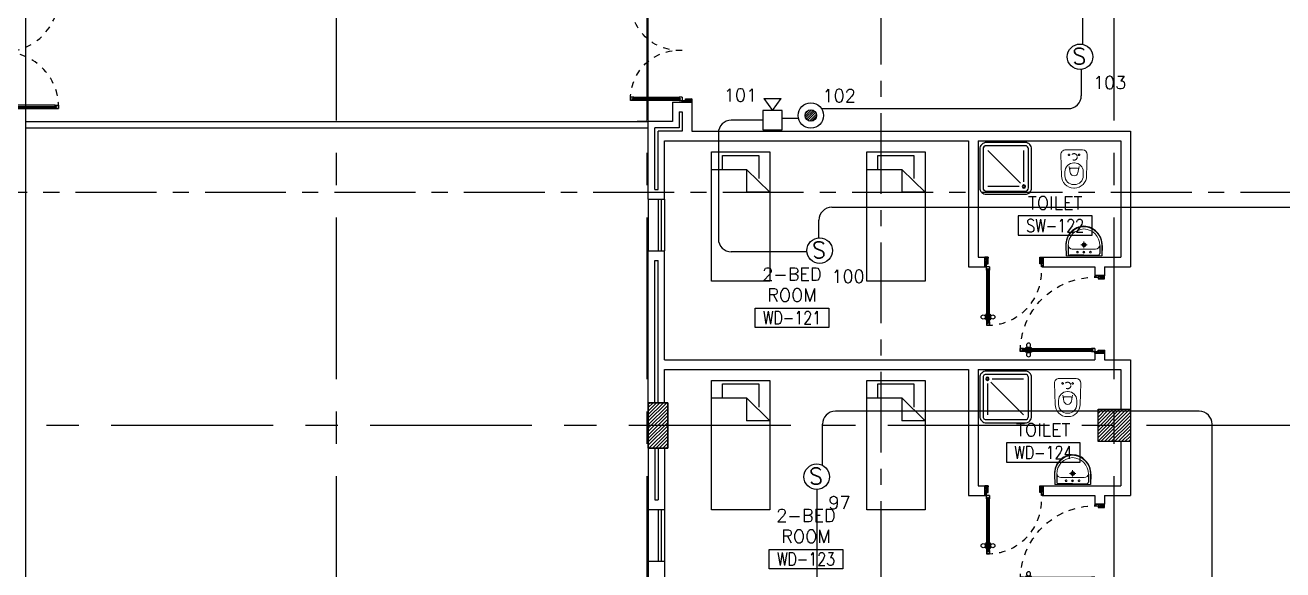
# Model space of a CAD drawing. Extents: x 0 to 93, y -1.5 to 78.
# Drawn here: x 40.44 to 59.88, y 47.59 to 56.01 of the extents above; entities that cross this region are included whole.
import ezdxf
from ezdxf.enums import TextEntityAlignment as Align

# ---------------------------------------------------------------- set-up
doc = ezdxf.new("R2010")
doc.units = 0
doc.header["$MEASUREMENT"] = 0
for name, pattern in [('CENTER', [2, 1.25, -0.25, 0.25, -0.25]), ('CENTERX2', [4, 2.5, -0.5, 0.5, -0.5]), ('DASHED', [0.75, 0.5, -0.25]), ('HIDDEN', [0.375, 0.25, -0.125]), ('HIDDEN2', [0.1875, 0.125, -0.0625])]:
    doc.linetypes.add(name, pattern=pattern)
doc.layers.get('0').update_dxf_attribs({"color": 11, "linetype": 'CONTINUOUS'})
for name, color, linetype in [('AXES', 11, 'CENTERX2'), ('AXES1', 11, 'CENTER'), ('COL', 11, 'CONTINUOUS'), ('DOOR', 11, 'CONTINUOUS'), ('E-FIRE', 4, 'CONTINUOUS'), ('E-WIRE', 4, 'CONTINUOUS'), ('EJ', 11, 'CONTINUOUS'), ('FIX', 11, 'CONTINUOUS'), ('FUR', 11, 'CONTINUOUS'), ('HAT', 11, 'CONTINUOUS'), ('INSUL', 11, 'CONTINUOUS'), ('RM-BOX', 11, 'CONTINUOUS'), ('RM-NAME', 11, 'CONTINUOUS'), ('RM-NO', 11, 'CONTINUOUS'), ('ROOF', 11, 'CONTINUOUS'), ('STR', 11, 'CONTINUOUS'), ('WALL', 11, 'CONTINUOUS'), ('WIN', 11, 'CONTINUOUS')]:
    doc.layers.add(name, color=color, linetype=linetype)
doc.styles.add('ROMANS', font='ROMANS.shx', dxfattribs={"width": 0.6})

# ---------------------------------------------------------------- blocks, each defined once
blk = doc.blocks.new('S')
at = {"layer": 'E-FIRE'}
blk.add_circle((0, 0), 197, dxfattribs=at)
at = {"layer": 'E-FIRE', "color": 3, "style": 'ROMANS'}
blk.add_text('S', height=250, dxfattribs=at).set_placement((-119, -115))
blk = doc.blocks.new('ES')
at = {"layer": 'E-FIRE'}
blk.add_line((-135, 485), (134, 485), dxfattribs=at)
for points in [[(-135, 485), (0, 300)], [(0, 300), (0, 300), (134, 485)]]:
    blk.add_lwpolyline(points, dxfattribs=at)
blk.add_lwpolyline([(-150, 0), (150, 0), (150, 300), (-150, 300)], close=True, dxfattribs=at)
blk = doc.blocks.new('MCP')
at = {"color": 1}
for p, q in [((-88, -9), (9, 88)), ((-82, 33), (-33, 82)), ((-80, -36), (36, 80)), ((-66, -58), (58, 66)), ((-47, -74), (74, 47)), ((-23, -85), (85, 23)), ((10, -88), (88, -10))]:
    blk.add_line(p, q, dxfattribs=at)
at = {"layer": 'E-FIRE'}
blk.add_circle((0, 0), 197, dxfattribs=at)
at = {"layer": 'E-FIRE', "color": 4}
blk.add_circle((0, 0), 88.1, dxfattribs=at)
blk = doc.blocks.new('A$C272A55A0')
at = {"layer": 'DOOR', "color": 0, "linetype": 'ByBlock'}
for p, q in [((0, 900), (0, 1050)), ((50, 1050), (0, 1050)), ((50, 950), (50, 1050)), ((1750, 950), (1750, 1050)), ((1750, 1050), (1800, 1050)), ((1800, 1050), (1800, 900)), ((0, 900), (25, 900)), ((25, 950), (50, 950)), ((25, 900), (25, 950)), ((75, 900), (25, 900)), ((25, 850), (25, 900)), ((42, 850), (25, 850)), ((58, 870), (42, 870)), ((42, 870), (42, 850)), ((58, 850), (58, 870)), ((75, 850), (58, 850)), ((75, 900), (75, 850)), ((1725, 900), (1775, 900)), ((1725, 900), (1725, 850)), ((1725, 850), (1742, 850)), ((1742, 870), (1758, 870)), ((1742, 850), (1742, 870)), ((1775, 950), (1750, 950)), ((1758, 870), (1758, 850)), ((1758, 850), (1775, 850)), ((1775, 900), (1775, 950)), ((1800, 900), (1775, 900)), ((1775, 850), (1775, 900)), ((25, 50), (42, 50)), ((25, 50), (25, 0)), ((25, 0), (75, 0)), ((75, 0), (25, 0)), ((42, 50), (42, 30)), ((42, 30), (58, 30)), ((58, 50), (75, 50)), ((58, 50), (58, 30)), ((75, 50), (75, 0)), ((1718, 160), (1709, 160)), ((1709, 95), (1709, 160)), ((1718, 95), (1709, 95)), ((1725, 173), (1718, 173)), ((1718, 173), (1718, 83)), ((1718, 95), (1718, 160)), ((1725, 83), (1718, 83)), ((1742, 50), (1725, 50)), ((1725, 50), (1725, 0)), ((1775, 0), (1725, 0)), ((1725, 0), (1775, 0)), ((1742, 50), (1742, 30)), ((1758, 30), (1742, 30)), ((1775, 50), (1758, 50)), ((1758, 50), (1758, 30)), ((1775, 173), (1782, 173)), ((1775, 83), (1782, 83)), ((1775, 50), (1775, 0)), ((1782, 173), (1782, 83)), ((1782, 160), (1791, 160)), ((1782, 95), (1782, 160)), ((1782, 95), (1791, 95)), ((1791, 95), (1791, 160))]:
    blk.add_line(p, q, dxfattribs=at)
at = {"layer": 'DOOR', "color": 9, "linetype": 'ByBlock'}
for p, q in [((50, 1050), (0, 1010)), ((50, 1050), (0, 937)), ((50, 1050), (37, 950)), ((1750, 1050), (1800, 1010)), ((1750, 1050), (1800, 937)), ((1750, 1050), (1763, 950))]:
    blk.add_line(p, q, dxfattribs=at)
at = {"layer": 'DOOR', "linetype": 'ByBlock'}
for p, q in [((25, 850), (25, 50)), ((42, 850), (42, 50)), ((58, 850), (58, 50)), ((75, 50), (75, 850)), ((1725, 50), (1725, 850)), ((1742, 850), (1742, 50)), ((1758, 850), (1758, 50)), ((1775, 850), (1775, 50))]:
    blk.add_line(p, q, dxfattribs=at)
at = {"layer": 'DOOR', "color": 0, "linetype": 'ByBlock'}
for centre in [(1676, 128), (1824, 128)]:
    blk.add_circle(centre, 32.4, dxfattribs=at)
at = {"layer": 'DOOR', "color": 9, "linetype": 'ByBlock'}
for centre, radius, start, end in [((50, 1050), 54.4, 203.2074, 270), ((50, 1050), 74.4, 227.7764, 270), ((50, 1050), 34.4, 180, 270), ((50, 1050), 14.4, 180, 270), ((1750, 1050), 14.4, 270, 0), ((1750, 1050), 34.4, 270, 0), ((1750, 1050), 54.4, 270, 336.7926), ((1750, 1050), 74.4, 270, 312.2236), ((50, 1050), 94.4, 238.0182, 270), ((50, 1050), 114, 244.0838, 257.3774), ((50, 1050), 134, 248.1598, 259.28), ((50, 1050), 154, 251.1053, 256.2858), ((1750, 1050), 94.4, 270, 301.9818), ((1750, 1050), 114, 282.6226, 295.9162), ((1750, 1050), 134, 280.72, 291.8402), ((1750, 1050), 154, 283.7142, 288.8947)]:
    blk.add_arc(centre, radius, start, end, dxfattribs=at)
at = {"layer": 'DOOR', "linetype": 'HIDDEN', "ltscale": 0.5}
for centre, start, end in [((50, 851), 268.3174, 3.2965), ((1750, 851), 176.7035, 271.6826)]:
    blk.add_arc(centre, 851, start, end, dxfattribs=at)
at = {"layer": 'WALL', "linetype": 'ByBlock'}
blk.add_line((1800, 900), (1800, 1050), dxfattribs=at)
blk = doc.blocks.new('AH20A')
at = {"layer": 'FUR'}
for p, q in [((0, 0.5), (0, -0.5)), ((1, 0.5), (0, 0.5)), ((0.1358, 0.5), (0.1358, -0.0987)), ((1, -0.5), (1, 0.5)), ((0.1358, 0.3112), (0.0277, 0.3112)), ((0.0277, 0.3112), (0.0277, -0.3087)), ((0.1358, -0.0987), (0.3125, -0.5)), ((0.1358, -0.0987), (0.3125, -0.0987)), ((0.3125, -0.5), (0.3125, -0.0987)), ((0.0277, -0.3087), (0.2076, -0.3087)), ((0, -0.5), (1, -0.5))]:
    blk.add_line(p, q, dxfattribs=at)
blk = doc.blocks.new('RM1')
at = {"layer": 'RM-BOX'}
blk.add_lwpolyline([(570, -200), (-570, -200), (-570, -500), (570, -500)], close=True, dxfattribs=at)
at = {"layer": 'RM-NAME', "style": 'ROMANS'}
for tag, p in [('ROOMNAME1', (0, 324)), ('ROOMNAME2', (0, 0))]:
    blk.add_attdef(tag, text='', height=200, dxfattribs=at).set_placement(p, align=Align.MIDDLE)
at = {"layer": 'RM-NO', "style": 'ROMANS', "width": 0.8}
blk.add_attdef('ROOMNO', text='', height=200, dxfattribs=at).set_placement((0, -350), align=Align.MIDDLE)
blk = doc.blocks.new('DOOR100')
at = {"layer": 'DOOR', "color": 0, "linetype": 'ByBlock'}
for p, q in [((-92, 1206), (-92, 1141)), ((-83, 1206), (-92, 1206)), ((-83, 1129), (-83, 1219)), ((-76, 1219), (-83, 1219)), ((-83, 1206), (-83, 1141)), ((-76, 1251), (-76, 1301)), ((-76, 1301), (-26, 1301)), ((-26, 1301), (-76, 1301)), ((-59, 1251), (-76, 1251)), ((-59, 1251), (-59, 1271)), ((-43, 1271), (-59, 1271)), ((-43, 1251), (-43, 1271)), ((-26, 1251), (-43, 1251)), ((-26, 1251), (-26, 1301)), ((-26, 1219), (-19, 1219)), ((-19, 1129), (-19, 1219)), ((-19, 1206), (-19, 1141)), ((-19, 1206), (-10, 1206)), ((-10, 1206), (-10, 1141)), ((-83, 1141), (-92, 1141)), ((-76, 1129), (-83, 1129)), ((-26, 1129), (-19, 1129)), ((-19, 1141), (-10, 1141)), ((-76, 200), (-59, 200)), ((-76, 150), (-76, 200)), ((-59, 200), (-59, 180)), ((-43, 200), (-26, 200)), ((-43, 180), (-43, 200)), ((-26, 200), (-26, 150)), ((-1201, 0), (-1201, 150)), ((-1201, 150), (-1176, 150)), ((-1201, 150), (-1201, 0)), ((-1151, 0), (-1201, 0)), ((-1176, 150), (-1176, 100)), ((-1176, 100), (-1151, 100)), ((-1151, 100), (-1151, 0)), ((-76, 150), (-26, 150)), ((-59, 180), (-43, 180)), ((-51, 100), (-51, 0)), ((-26, 100), (-51, 100)), ((-51, 0), (-1, 0)), ((-1, 150), (-26, 150)), ((-26, 150), (-26, 100)), ((-1, 150), (-1, 0))]:
    blk.add_line(p, q, dxfattribs=at)
at = {"layer": 'DOOR', "linetype": 'ByBlock'}
for p, q in [((-76, 1251), (-76, 200)), ((-59, 200), (-59, 1251)), ((-43, 200), (-43, 1251)), ((-26, 200), (-26, 1251))]:
    blk.add_line(p, q, dxfattribs=at)
at = {"layer": 'DOOR', "color": 9, "linetype": 'ByBlock'}
for p, q in [((-1151, 0), (-1201, 114)), ((-1151, 0), (-1201, 40)), ((-1151, 0), (-1164, 100)), ((-51, 0), (-1, 114)), ((-51, 0), (-38, 100)), ((-51, 0), (-1, 40))]:
    blk.add_line(p, q, dxfattribs=at)
at = {"layer": 'DOOR', "color": 0, "linetype": 'ByBlock'}
for centre in [(-125, 1174), (22, 1174)]:
    blk.add_circle(centre, 32.4, dxfattribs=at)
at = {"layer": 'DOOR', "linetype": 'HIDDEN', "ltscale": 0.5}
blk.add_arc((-27, 152), 1149, 89.961, 180.0931, dxfattribs=at)
at = {"layer": 'DOOR', "color": 9, "linetype": 'ByBlock'}
for centre, radius, start, end in [((-1151, 0), 154, 103.7142, 108.8947), ((-1151, 0), 134, 100.72, 111.8402), ((-1151, 0), 94.4, 90, 121.9818), ((-1151, 0), 74.4, 90, 132.2236), ((-1151, 0), 54.4, 90, 156.7926), ((-1151, 0), 34.4, 90, 180), ((-1151, 0), 14.4, 90, 180), ((-51, 0), 94.4, 58.0182, 90), ((-51, 0), 74.4, 47.7764, 90), ((-51, 0), 54.4, 23.2074, 90), ((-51, 0), 34.4, 0, 90), ((-51, 0), 14.4, 0, 90), ((-51, 0), 134, 68.1598, 79.28), ((-51, 0), 114, 64.0838, 77.3774), ((-51, 0), 154, 71.1053, 76.2858)]:
    blk.add_arc(centre, radius, start, end, dxfattribs=at)
blk = doc.blocks.new('COL50')
at = {"layer": 'COL'}
blk.add_lwpolyline([(-250, 250), (-250, -250), (250, -250), (250, 250)], close=True, dxfattribs=at)
blk = doc.blocks.new('*X107')
at = {"color": 0}
for p, q in [((227929, 162698), (228420, 163190)), ((227929, 162751), (228367, 163190)), ((227929, 162804), (228314, 163190)), ((227929, 162857), (228261, 163190)), ((227929, 162910), (228208, 163190)), ((227929, 162963), (228155, 163190)), ((227929, 163016), (228102, 163190)), ((227929, 163069), (228049, 163190)), ((227929, 163122), (227996, 163190)), ((227929, 163175), (227943, 163190)), ((227973, 162690), (228429, 163145)), ((228026, 162690), (228429, 163092)), ((228079, 162690), (228429, 163039)), ((228132, 162690), (228429, 162986)), ((228185, 162690), (228429, 162933)), ((228239, 162690), (228429, 162880)), ((228292, 162690), (228429, 162827)), ((228345, 162690), (228429, 162774)), ((228398, 162690), (228429, 162721))]:
    blk.add_line(p, q, dxfattribs=at)
blk = doc.blocks.new('DOOR90')
at = {"layer": 'DOOR', "linetype": 'ByBlock'}
for p, q in [((0, 0), (-150, 0)), ((-200, -25), (-1000, -25)), ((-200, -42), (-1000, -42)), ((-200, -58), (-1000, -58)), ((-1000, -75), (-200, -75))]:
    blk.add_line(p, q, dxfattribs=at)
at = {"layer": 'DOOR', "color": 0, "linetype": 'ByBlock'}
for p, q in [((-150, 0), (-150, -25)), ((-150, 0), (0, 0)), ((0, -50), (0, 0)), ((-1050, -25), (-1050, -75)), ((-1050, -75), (-1050, -25)), ((-1000, -25), (-1050, -25)), ((-1000, -75), (-1050, -75)), ((-1020, -42), (-1020, -58)), ((-1000, -42), (-1020, -42)), ((-1000, -58), (-1020, -58)), ((-1000, -25), (-1000, -42)), ((-1000, -58), (-1000, -75)), ((-968, -25), (-968, -18)), ((-878, -18), (-968, -18)), ((-968, -75), (-968, -82)), ((-878, -82), (-968, -82)), ((-955, -18), (-955, -9)), ((-955, -9), (-890, -9)), ((-955, -18), (-890, -18)), ((-955, -82), (-955, -91)), ((-955, -82), (-890, -82)), ((-955, -91), (-890, -91)), ((-890, -18), (-890, -9)), ((-890, -82), (-890, -91)), ((-878, -25), (-878, -18)), ((-878, -75), (-878, -82)), ((-200, -42), (-200, -25)), ((-200, -25), (-150, -25)), ((-180, -42), (-200, -42)), ((-200, -75), (-200, -58)), ((-200, -58), (-180, -58)), ((-150, -75), (-200, -75)), ((-180, -58), (-180, -42)), ((-150, -75), (-150, -25)), ((-150, -25), (-100, -25)), ((-100, -25), (-100, -50)), ((-100, -50), (0, -50)), ((-150, -900), (-150, -875)), ((-150, -875), (-100, -875)), ((0, -900), (-150, -900)), ((-150, -900), (0, -900)), ((-100, -850), (0, -850)), ((-100, -875), (-100, -850)), ((0, -850), (0, -900))]:
    blk.add_line(p, q, dxfattribs=at)
at = {"layer": 'DOOR', "color": 9, "linetype": 'ByBlock'}
for p, q in [((0, -50), (-114, 0)), ((0, -50), (-40, 0)), ((0, -50), (-100, -37)), ((0, -850), (-114, -900)), ((0, -850), (-100, -863)), ((0, -850), (-40, -900))]:
    blk.add_line(p, q, dxfattribs=at)
at = {"layer": 'DOOR', "color": 0, "linetype": 'ByBlock'}
for centre in [(-923, 24), (-923, -124)]:
    blk.add_circle(centre, 32.4, dxfattribs=at)
at = {"layer": 'DOOR', "color": 9, "linetype": 'ByBlock'}
for centre, radius, start, end in [((0, -50), 74.4, 137.7764, 180), ((0, -50), 54.4, 113.2074, 180), ((0, -50), 154, 161.1053, 166.2858), ((0, -50), 134, 158.1598, 169.28), ((0, -50), 114, 154.0838, 167.3774), ((0, -50), 94.4, 148.0182, 180), ((0, -50), 34.4, 90, 180), ((0, -50), 14.4, 90, 180), ((0, -850), 154, 193.7142, 198.8947), ((0, -850), 134, 190.72, 201.8402), ((0, -850), 94.4, 180, 211.9818), ((0, -850), 74.4, 180, 222.2236), ((0, -850), 54.4, 180, 246.7926), ((0, -850), 34.4, 180, 270), ((0, -850), 14.4, 180, 270)]:
    blk.add_arc(centre, radius, start, end, dxfattribs=at)
at = {"layer": 'DOOR', "linetype": 'HIDDEN', "ltscale": 0.5}
blk.add_arc((-222, -50), 828, 178.2701, 275.003, dxfattribs=at)
blk = doc.blocks.new('A$C1DFA4FE8')
at = {"layer": 'DOOR', "color": 0, "linetype": 'ByBlock'}
for p, q in [((0, 1631), (0, 1581)), ((0, 1581), (0, 1631)), ((50, 1631), (0, 1631)), ((50, 1581), (0, 1581)), ((30, 1614), (30, 1598)), ((50, 1614), (30, 1614)), ((50, 1598), (30, 1598)), ((50, 1631), (50, 1614)), ((50, 1598), (50, 1581)), ((750, 1614), (750, 1631)), ((750, 1631), (800, 1631)), ((770, 1614), (750, 1614)), ((750, 1581), (750, 1598)), ((750, 1598), (770, 1598)), ((800, 1581), (750, 1581)), ((770, 1598), (770, 1614)), ((950, 1656), (800, 1656)), ((800, 1656), (800, 1631)), ((800, 1581), (800, 1631)), ((800, 1631), (850, 1631)), ((850, 1631), (850, 1606)), ((850, 1606), (950, 1606)), ((950, 1606), (950, 1656)), ((0, 81), (0, 131)), ((0, 131), (0, 81)), ((50, 131), (0, 131)), ((50, 81), (0, 81)), ((30, 98), (30, 114)), ((50, 114), (30, 114)), ((50, 98), (30, 98)), ((50, 114), (50, 131)), ((50, 81), (50, 98)), ((83, 131), (83, 138)), ((173, 138), (83, 138)), ((83, 81), (83, 74)), ((173, 74), (83, 74)), ((95, 138), (95, 147)), ((95, 147), (160, 147)), ((95, 138), (160, 138)), ((95, 74), (95, 65)), ((95, 74), (160, 74)), ((95, 65), (160, 65)), ((160, 138), (160, 147)), ((160, 74), (160, 65)), ((173, 131), (173, 138)), ((173, 81), (173, 74)), ((750, 131), (750, 114)), ((800, 131), (750, 131)), ((750, 114), (770, 114)), ((750, 98), (750, 81)), ((770, 98), (750, 98)), ((750, 81), (800, 81)), ((770, 114), (770, 98)), ((800, 131), (800, 81)), ((800, 56), (800, 81)), ((800, 81), (850, 81)), ((950, 56), (800, 56)), ((850, 106), (950, 106)), ((850, 81), (850, 106)), ((950, 106), (950, 56))]:
    blk.add_line(p, q, dxfattribs=at)
at = {"layer": 'DOOR', "linetype": 'ByBlock'}
for p, q in [((750, 1631), (50, 1631)), ((750, 1614), (50, 1614)), ((750, 1598), (50, 1598)), ((50, 1581), (750, 1581)), ((50, 131), (750, 131)), ((750, 114), (50, 114)), ((750, 98), (50, 98)), ((750, 81), (50, 81))]:
    blk.add_line(p, q, dxfattribs=at)
at = {"layer": 'DOOR', "color": 9, "linetype": 'ByBlock'}
for p, q in [((950, 1606), (837, 1656)), ((950, 1606), (850, 1619)), ((950, 1606), (910, 1656)), ((950, 106), (837, 56)), ((950, 106), (850, 93)), ((950, 106), (910, 56))]:
    blk.add_line(p, q, dxfattribs=at)
at = {"layer": 'DOOR', "color": 0, "linetype": 'ByBlock'}
for centre in [(128, 179), (128, 32)]:
    blk.add_circle(centre, 32.4, dxfattribs=at)
at = {"layer": 'DOOR', "linetype": 'HIDDEN', "ltscale": 0.5}
for centre, start, end in [((752, 1606), 178.0938, 273.7249), ((752, 106), 86.2751, 181.9062)]:
    blk.add_arc(centre, 752, start, end, dxfattribs=at)
at = {"layer": 'DOOR', "color": 9, "linetype": 'ByBlock'}
for centre, radius, start, end in [((950, 1606), 154, 161.1053, 166.2858), ((950, 1606), 134, 158.1598, 169.28), ((950, 1606), 114, 154.0838, 167.3774), ((950, 1606), 94.4, 148.0182, 180), ((950, 1606), 74.4, 137.7764, 180), ((950, 1606), 54.4, 113.2074, 180), ((950, 1606), 34.4, 90, 180), ((950, 1606), 14.4, 90, 180), ((950, 106), 154, 193.7142, 198.8947), ((950, 106), 134, 190.72, 201.8402), ((950, 106), 114, 192.6226, 205.9162), ((950, 106), 94.4, 180, 211.9818), ((950, 106), 74.4, 180, 222.2236), ((950, 106), 54.4, 180, 246.7926), ((950, 106), 34.4, 180, 270), ((950, 106), 14.4, 180, 270)]:
    blk.add_arc(centre, radius, start, end, dxfattribs=at)
blk = doc.blocks.new('C11')
at = {"layer": 'HAT'}
h = blk.add_hatch(dxfattribs=at)
h.set_pattern_fill('ANSI31', color=256, scale=300, style=0)
h.set_pattern_definition([(45, (-248556.182, -75061.005), (-26.5165043, 26.5165043), [])])
h.paths.add_polyline_path([(300, 700), (0, 700), (0, 350), (300, 350)])
h.paths.add_polyline_path([(300, 350), (0, 350), (0, 0), (300, 0)])
at = {"layer": 'COL'}
blk.add_lwpolyline([(300, 700), (300, 0), (0, 0), (0, 700)], close=True, dxfattribs=at)
blk = doc.blocks.new('LAV1')
at = {"layer": 'FIX', "linetype": 'ByBlock', "ltscale": 0.3}
for p, q in [((-280, 210), (-275, 50)), ((-245, 210), (-245, 85)), ((245, 210), (245, 85)), ((280, 210), (275, 50)), ((0, 60), (-220, 60)), ((0, 60), (220, 60))]:
    blk.add_line(p, q, dxfattribs=at)
at = {"layer": 'FIX', "linetype": 'Continuous', "lineweight": 20}
for p, q in [((-275, 210), (-275, 50)), ((275, 210), (275, 50)), ((0, 50), (-275, 50)), ((0, 50), (-252, 50)), ((0, 155), (-181, 155)), ((0, 155), (181, 155)), ((0, 50), (275, 50)), ((0, 50), (252, 50))]:
    blk.add_line(p, q, dxfattribs=at)
at = {"layer": 'FIX', "linetype": 'DASHED', "lineweight": 20, "ltscale": 0.05}
for p, q in [((50, 220), (-50, 220)), ((0, 170), (0, 270)), ((0, 170), (0, 270))]:
    blk.add_line(p, q, dxfattribs=at)
at = {"layer": 'FIX', "lineweight": 20}
for p, q in [((16, 107), (-15, 107)), ((0, 92), (0, 123))]:
    blk.add_line(p, q, dxfattribs=at)
for centre, radius in [((0, 220), 29.5), ((0, 220), 22.5), ((0, 107), 15.5)]:
    blk.add_circle(centre, radius, dxfattribs=at)
at = {"layer": 'FIX', "linetype": 'HIDDEN', "lineweight": 20, "ltscale": 0.05}
for centre in [(-100, 107), (100, 107)]:
    blk.add_circle(centre, 12.4, dxfattribs=at)
at = {"layer": 'FIX', "linetype": 'ByBlock', "ltscale": 0.3}
for centre, radius, start, end in [((7, 220), 287, 91.3776, 182.0064), ((-7, 220), 287, 357.9936, 88.6224), ((-220, 85), 24.9, 179.7021, 269.9486), ((220, 85), 24.9, 270.0514, 0.2979)]:
    blk.add_arc(centre, radius, start, end, dxfattribs=at)
at = {"layer": 'FIX', "linetype": 'Continuous', "lineweight": 20}
for centre, radius, start, end in [((8, 217), 283, 91.6988, 181.351), ((8, 212), 253, 91.7328, 180.4884), ((-8, 217), 283, 358.649, 88.3012), ((-8, 212), 253, 359.5116, 88.2672), ((-179, 222), 66.9, 190.2006, 268.0786), ((179, 222), 66.9, 271.9214, 349.7994)]:
    blk.add_arc(centre, radius, start, end, dxfattribs=at)
blk = doc.blocks.new('WC1')
at = {"layer": 'FIX', "lineweight": 20}
for p, q in [((-210, 204), (-538, 194)), ((-727, 5), (-727, -5)), ((-674, 5), (-674, -5)), ((-534, 24), (-540, 0)), ((-540, 0), (-534, -24)), ((-475, 141), (-538, 141)), ((-395, 76), (-490, 60)), ((-339, 5), (-339, -5)), ((-137, 0), (-137, 131)), ((-137, -131), (-137, 0)), ((-538, -141), (-475, -141)), ((-538, -194), (-210, -204)), ((-490, -60), (-395, -76)), ((-213, -204), (-210, -204))]:
    blk.add_line(p, q, dxfattribs=at)
at = {"layer": 'FIX', "linetype": 'Continuous', "lineweight": 20}
blk.add_line((-420, -47), (-420, 45), dxfattribs=at)
at = {"layer": 'FIX', "linetype": 'HIDDEN2', "lineweight": 20, "ltscale": 0.3}
blk.add_circle((-245, 0), 49.8, dxfattribs=at)
at = {"layer": 'FIX', "linetype": 'HIDDEN', "lineweight": 20, "ltscale": 0.05}
for centre in [(-213, 78), (-213, -77)]:
    blk.add_circle(centre, 11.6, dxfattribs=at)
at = {"layer": 'FIX', "lineweight": 20}
for centre, radius, start, end in [((-210, 131), 73, 360, 90), ((-538, 5), 189, 90, 180), ((-538, 5), 136, 90, 180), ((-473, -7), 68.2, 128.9242, 152.8468), ((-464, -18), 82, 108.496, 128.9242), ((-475, 5), 136, 360, 90), ((-538, -5), 189, 180, 270), ((-538, -5), 136, 180, 270), ((-473, 7), 68.2, 207.1532, 231.0758), ((-464, 18), 82, 231.0758, 251.504), ((-475, -5), 136, 270, 0), ((-210, -131), 73, 270, 0)]:
    blk.add_arc(centre, radius, start, end, dxfattribs=at)
at = {"layer": 'FIX', "linetype": 'Continuous', "lineweight": 20}
for centre, start, end in [((-443, 46), 357.6662, 91.6121), ((-442, -46), 268.3879, 2.3338)]:
    blk.add_arc(centre, 22.3, start, end, dxfattribs=at)
blk = doc.blocks.new('SHR1')
at = {"layer": 'FIX'}
for p, q in [((-196, 196), (-700, 700)), ((-143, 218), (-143, 700)), ((-218, 143), (-700, 143))]:
    blk.add_line(p, q, dxfattribs=at)
for points in [[(-825, 125), (-825, 725, -0.414214), (-725, 825), (-125, 825, -0.414214), (-25, 725), (-25, 125, -0.414214), (-125, 25), (-725, 25, -0.414214)], [(-775, 125), (-775, 725, -0.414214), (-725, 775), (-125, 775, -0.414214), (-75, 725), (-75, 125, -0.414214), (-125, 75), (-725, 75, -0.414214)]]:
    blk.add_lwpolyline(points, format="xyb", close=True, dxfattribs=at)
for radius in [25, 15]:
    blk.add_circle((-143, 143), radius, dxfattribs=at)

msp = doc.modelspace()

# ---------------------------------------------------------------- linework, layer by layer
at = {"layer": 'AXES'}
for p, q in [((45.2517, -1.4643), (45.2517, 77.3484)), ((57.2717, -1.4643), (57.2717, 77.3484)), ((40.4517, -1.4643), (40.4517, 76.9984)), ((50.0517, -1.4643), (50.0517, 76.9984)), ((50.0717, -1.4643), (50.0717, 76.9984)), ((92.2717, 49.82), (24.2317, 49.82))]:
    msp.add_line(p, q, dxfattribs=at)
at = {"layer": 'AXES1'}
for p, q in [((53.6717, 5.4), (53.6717, 64.22)), ((82.4717, 53.42), (24.2317, 53.42))]:
    msp.add_line(p, q, dxfattribs=at)
at = {"layer": 'E-WIRE', "color": 4}
for p, q in [((56.7874, 55.7133), (56.7874, 56.3015)), ((56.7631, 55.325), (56.7631, 54.9191)), ((52.7491, 54.7191), (56.5631, 54.7191)), ((51.8427, 54.54), (51.3545, 54.54)), ((52.3915, 54.5677), (52.1427, 54.5677)), ((51.1545, 54.34), (51.1545, 52.705)), ((52.9087, 53.1943), (61.6673, 53.1943)), ((52.7087, 52.7203), (52.7087, 52.9943)), ((52.5235, 52.505), (51.3545, 52.505)), ((58.5854, 50.0385), (52.9621, 50.0385)), ((52.7621, 49.2034), (52.7621, 49.8385))]:
    msp.add_line(p, q, dxfattribs=at)
at = {"layer": 'E-WIRE', "linetype": 'Continuous'}
msp.add_line((58.7854, 47.3589), (58.7854, 49.8385), dxfattribs=at)
at = {"layer": 'E-WIRE', "color": 4, "linetype": 'ByBlock'}
msp.add_line((52.6743, 48.8299), (52.6743, 45.7668), dxfattribs=at)
at = {"layer": 'E-WIRE', "color": 4}
for centre, start, end in [((56.5631, 54.9191), 270, 0), ((51.3545, 54.34), 90, 180), ((52.9087, 52.9943), 90, 180), ((51.3545, 52.705), 180, 270), ((52.9621, 49.8385), 90, 180)]:
    msp.add_arc(centre, 0.2, start, end, dxfattribs=at)
at = {"layer": 'E-WIRE', "linetype": 'Continuous'}
msp.add_arc((58.5854, 49.8385), 0.2, 0, 90, dxfattribs=at)
at = {"layer": 'EJ'}
msp.add_line((40.4517, 54.52), (40.4517, 56.67), dxfattribs=at)
at = {"layer": 'INSUL'}
for p, q in [((50.5467, 54.67), (50.5967, 54.67)), ((50.5467, 54.67), (50.5467, 54.42)), ((50.5967, 54.67), (50.5967, 54.37)), ((50.1717, 53.47), (50.1717, 54.42)), ((50.5467, 54.42), (50.1717, 54.42)), ((50.2217, 53.47), (50.2217, 54.37)), ((50.5967, 54.37), (50.2217, 54.37)), ((50.1717, 53.47), (50.2217, 53.47)), ((50.1717, 50.17), (50.1717, 52.37)), ((50.1717, 52.37), (50.2217, 52.37)), ((50.2217, 50.17), (50.2217, 52.37)), ((50.1717, 49.47), (50.1717, 48.67)), ((50.2217, 49.47), (50.2217, 48.67)), ((50.1717, 48.67), (50.2217, 48.67))]:
    msp.add_line(p, q, dxfattribs=at)
at = {"layer": 'ROOF'}
for p, q in [((40.4517, 42.97), (40.4517, 54.52)), ((40.4517, 54.52), (50.0717, 54.52)), ((50.0517, 54.52), (49.9017, 54.52)), ((40.4517, 54.42), (50.0717, 54.42))]:
    msp.add_line(p, q, dxfattribs=at)
at = {"layer": 'STR'}
msp.add_line((40.4517, 54.42), (40.4517, 54.52), dxfattribs=at)
at = {"layer": 'WALL'}
for p, q in [((50.4467, 54.82), (50.7467, 54.82)), ((50.4467, 54.82), (50.4467, 54.52)), ((50.7467, 54.82), (50.7467, 54.37)), ((50.0717, 53.32), (50.0717, 54.52)), ((50.4467, 54.52), (50.0717, 54.52)), ((50.7467, 54.37), (57.5217, 54.37)), ((50.3217, 54.22), (55.0217, 54.22)), ((50.3217, 53.32), (50.3217, 54.22)), ((55.1717, 54.22), (57.3717, 54.22)), ((50.0717, 53.32), (50.3217, 53.32)), ((50.0717, 50.17), (50.0717, 52.52)), ((50.0717, 52.52), (50.3217, 52.52)), ((50.3217, 50.835), (50.3217, 52.52)), ((55.1717, 52.42), (55.2717, 52.42)), ((56.1717, 52.42), (57.3717, 52.42)), ((55.0217, 52.27), (55.2717, 52.27)), ((56.1717, 52.27), (56.9717, 52.27)), ((57.1217, 52.27), (57.5217, 52.27)), ((50.3217, 50.835), (56.9717, 50.835)), ((57.1217, 50.835), (57.5217, 50.835)), ((50.3217, 50.685), (55.0217, 50.685)), ((50.3217, 50.17), (50.3217, 50.685)), ((55.1717, 50.685), (57.3717, 50.685)), ((50.0717, 49.47), (50.0717, 48.52)), ((50.3217, 49.47), (50.3217, 48.52)), ((55.1717, 48.885), (55.2717, 48.885)), ((56.1717, 48.885), (57.3717, 48.885)), ((55.0217, 48.735), (55.2717, 48.735)), ((56.1717, 48.735), (56.9717, 48.735)), ((57.1217, 48.735), (57.5217, 48.735)), ((50.0717, 48.52), (50.3217, 48.52)), ((50.0717, 47.72), (50.0717, 46.12)), ((50.0717, 47.72), (50.3217, 47.72)), ((50.3217, 47.72), (50.3217, 47.3))]:
    msp.add_line(p, q, dxfattribs=at)
at = {"layer": 'WALL', "linetype": 'ByBlock'}
for p, q in [((57.5217, 54.37), (57.5217, 52.27)), ((55.0217, 54.22), (55.0217, 52.27)), ((55.1717, 54.22), (55.1717, 52.42)), ((57.3717, 54.22), (57.3717, 52.42)), ((55.2717, 52.42), (55.2717, 52.27)), ((56.1717, 52.42), (56.1717, 52.27)), ((56.9717, 52.27), (56.9717, 52.1355)), ((57.1217, 52.1355), (56.9717, 52.1355)), ((57.1217, 52.27), (57.1217, 52.1355)), ((56.9717, 50.9355), (56.9717, 50.835)), ((57.1217, 50.9355), (56.9717, 50.9355)), ((57.1217, 50.9355), (57.1217, 50.835)), ((57.5217, 50.835), (57.5217, 48.735)), ((55.0217, 50.685), (55.0217, 48.735)), ((55.1717, 50.685), (55.1717, 48.885)), ((57.3717, 50.685), (57.3717, 50.07)), ((57.3717, 49.57), (57.3717, 48.885)), ((55.2717, 48.885), (55.2717, 48.735)), ((56.1717, 48.885), (56.1717, 48.735)), ((56.9717, 48.735), (56.9717, 48.6005)), ((57.1217, 48.6005), (56.9717, 48.6005)), ((57.1217, 48.735), (57.1217, 48.6005))]:
    msp.add_line(p, q, dxfattribs=at)
at = {"layer": 'WALL', "linetype": 'ByBlock', "ltscale": 0.3}
for points in [[(50.0717, 49.47), (50.3717, 49.47), (50.3717, 50.17), (50.0717, 50.17)], [(57.0217, 50.07), (57.5217, 50.07), (57.5217, 49.57), (57.0217, 49.57)]]:
    msp.add_lwpolyline(points, close=True, dxfattribs=at)
at = {"layer": 'WIN'}
for p, q in [((50.0717, 53.32), (50.0717, 52.52)), ((50.2217, 53.32), (50.2217, 52.52)), ((50.2717, 53.32), (50.2717, 52.52)), ((50.3217, 53.32), (50.3217, 52.52)), ((50.0717, 48.52), (50.0717, 47.72)), ((50.2217, 48.52), (50.2217, 47.72)), ((50.2717, 48.52), (50.2717, 47.72)), ((50.3217, 48.52), (50.3217, 47.72))]:
    msp.add_line(p, q, dxfattribs=at)

# ---------------------------------------------------------------- block references
at = {"layer": 'COL', "linetype": 'ByBlock', "xscale": 0.001000000003841706, "yscale": 0.000999999996565748, "zscale": 0.001}
msp.add_blockref('C11', (50.0717, 49.47), dxfattribs=at)
at = {"layer": 'COL', "xscale": -0.001000000003841706, "yscale": 0.000999999996565748, "zscale": 0.001}
msp.add_blockref('COL50', (57.2717, 49.82), dxfattribs=at)
at = {"layer": 'DOOR', "color": 0, "linetype": 'ByBlock', "yscale": 0.000999999996565748, "zscale": 0.001}
for name, p, xscale, rotation in [('A$C272A55A0', (40.957, 54.695), 0.000999999996565748, 90), ('A$C1DFA4FE8', (49.796, 56.4759), -0.001000000003841706, 180), ('DOOR90', (55.2717, 52.42), 0.000999999996565748, 90), ('DOOR100', (57.1217, 50.9355), -0.000999999996565748, 90), ('DOOR90', (55.2717, 48.885), 0.000999999996565748, 90), ('DOOR100', (57.1217, 47.4005), -0.000999999996565748, 90)]:
    msp.add_blockref(name, p, dxfattribs=dict(at, xscale=xscale, rotation=rotation))
at = {"layer": 'E-FIRE', "color": 4, "xscale": 0.001000000003841706, "yscale": 0.0009999999892897904, "zscale": 0.001}
for p in [(56.7436, 55.5211), (52.7197, 52.5236), (52.6743, 49.027)]:
    msp.add_blockref('S', p, dxfattribs=at)
at = {"layer": 'E-WIRE', "color": 4, "xscale": 0.001000000003841706, "yscale": 0.0009999999892897904, "zscale": 0.001}
for name, p in [('ES', (51.9927, 54.39)), ('MCP', (52.5834, 54.6125))]:
    msp.add_blockref(name, p, dxfattribs=at)
at = {"layer": 'FIX'}
for name, p, xscale, yscale, zscale, rotation in [('AH20A', (51.4997, 54.0518), -2, 0.9000000000014552, 2, 90), ('AH20A', (53.8985, 54.0518), -2, 0.9000000000014552, 2, 90), ('SHR1', (56.0197, 53.37), -0.000999999996565748, 0.000999999996565748, 0.001, 90), ('WC1', (56.6517, 54.218), 0.000999999996565748, 0.000999999996565748, 0.001, 90), ('SHR1', (55.1697, 50.685), -0.000999999996565748, 0.000999999996565748, 0.001, 270), ('WC1', (56.5527, 50.683), 0.000999999996565748, 0.000999999996565748, 0.001, 90), ('AH20A', (51.4997, 50.5168), -2, 0.9000000000014552, 2, 90), ('AH20A', (53.8985, 50.5168), -2, 0.9000000000014552, 2, 90)]:
    msp.add_blockref(name, p, dxfattribs=dict(at, xscale=xscale, yscale=yscale, zscale=zscale, rotation=rotation))
at = {"layer": 'FIX', "xscale": 0.001000000003841706, "yscale": 0.000999999996565748, "zscale": 0.001}
for p in [(56.8037, 52.393), (56.6287, 48.858)]:
    msp.add_blockref('LAV1', p, dxfattribs=at)
at = {"layer": 'HAT', "xscale": 0.001000000003841706, "yscale": 0.000999999996565748, "zscale": 0.001}
msp.add_blockref('*X107', (-170.9069, -113.1197), dxfattribs=at)
at = {"layer": 'RM-NAME', "xscale": 0.001000000003841706, "yscale": 0.000999999996565748, "zscale": 0.001}
for p, values in [((56.3594, 53.2609), {'ROOMNO': 'SW-122', 'ROOMNAME2': 'TOILET'}), ((56.1751, 49.7517), {'ROOMNO': 'WD-124', 'ROOMNAME2': 'TOILET'})]:
    msp.add_blockref('RM1', p, dxfattribs=at).add_auto_attribs(values)
at = {"layer": 'RM-NAME'}
ref = msp.add_blockref('RM1', (52.2914, 51.8356), dxfattribs=dict(at, xscale=-0.001000000003841706, yscale=0.000999999996565748, zscale=0.001))
ref.add_attrib('ROOMNO', 'WD-121', dxfattribs={"layer": 'RM-NO', "height": 0.2, "style": 'ROMANS', "width": 0.8}).set_placement((52.2914, 51.4856), align=Align.MIDDLE)
ref.add_attrib('ROOMNAME2', 'ROOM', dxfattribs={"height": 0.2, "style": 'ROMANS'}).set_placement((52.2914, 51.8356), align=Align.MIDDLE)
ref.add_attrib('ROOMNAME1', '2-BED', dxfattribs={"height": 0.2, "style": 'ROMANS'}).set_placement((52.2914, 52.1594), align=Align.MIDDLE)
ref = msp.add_blockref('RM1', (52.5081, 48.1038), dxfattribs=dict(at, xscale=-0.001000000003841706, yscale=0.000999999996565748, zscale=0.001))
ref.add_attrib('ROOMNO', 'WD-123', dxfattribs={"layer": 'RM-NO', "height": 0.2, "style": 'ROMANS', "width": 0.8}).set_placement((52.5081, 47.7538), align=Align.MIDDLE)
ref.add_attrib('ROOMNAME2', 'ROOM', dxfattribs={"height": 0.2, "style": 'ROMANS'}).set_placement((52.5081, 48.1038), align=Align.MIDDLE)
ref.add_attrib('ROOMNAME1', '2-BED', dxfattribs={"height": 0.2, "style": 'ROMANS'}).set_placement((52.5081, 48.4276), align=Align.MIDDLE)

# ---------------------------------------------------------------- texts
at = {"layer": 'E-FIRE', "color": 4, "style": 'ROMANS'}
for s, p in [('103', (56.9442, 55.0224)), ('101', (51.2387, 54.8274)), ('102', (52.7645, 54.8181)), ('100', (52.9008, 52.0238)), ('97', (52.8554, 48.5272))]:
    msp.add_text(s, height=0.2, dxfattribs=at).set_placement(p)

doc.saveas('drawing.dxf')
